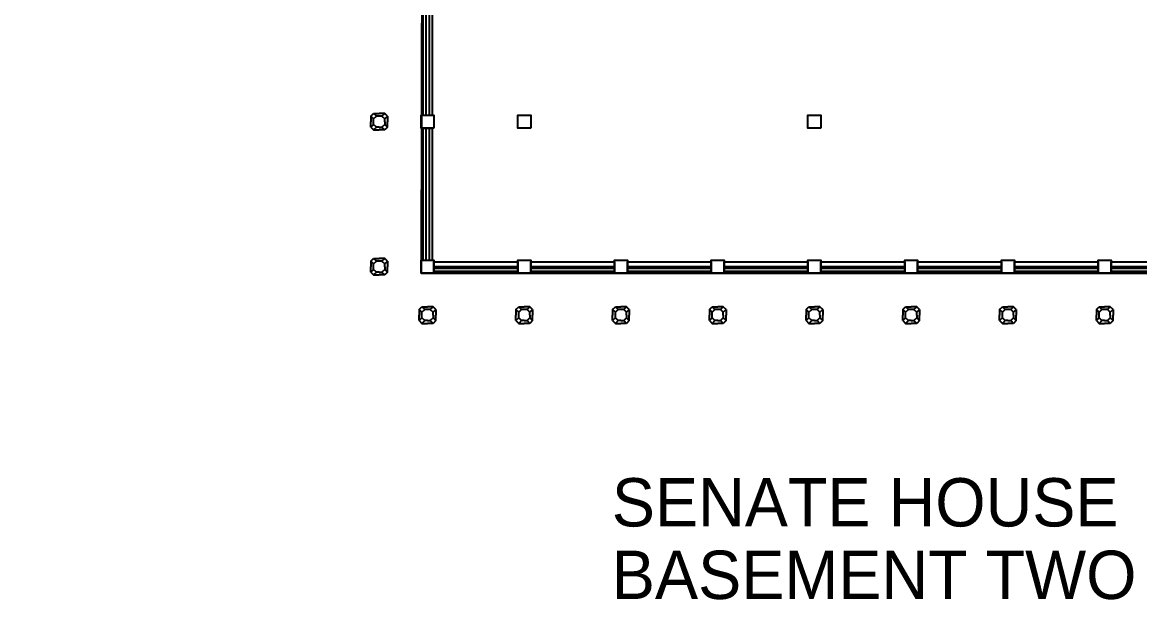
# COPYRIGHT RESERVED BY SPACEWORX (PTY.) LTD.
# Model space of a CAD drawing. Header units: millimetres. Extents: x -12337 to 132498, y -9485 to 82319.
# Drawn here: x -12337 to 22313, y -9165 to 8752 of the extents above; entities that cross this region are included whole.
import ezdxf

# ---------------------------------------------------------------- set-up
doc = ezdxf.new("R2010")
doc.units = ezdxf.units.MM
for name, color, linetype in [('Basement 2 - Spaces and Zones', 7, 'Continuous'), ('Basement 2 - Structural Members', 7, 'Continuous'), ('Title Sheet', 1, 'Continuous')]:
    doc.layers.add(name, color=color, linetype=linetype)
doc.styles.add('Text_Style_1', font='Freehand')

msp = doc.modelspace()

# ---------------------------------------------------------------- linework, layer by layer
at = {"layer": 'Basement 2 - Spaces and Zones', "color": 1, "linetype": 'Continuous'}
msp.add_lwpolyline([(70628, 76519), (-1322, 76519), (-1322, 76519), (-1322, 36869), (-10522, 36869), (-10522, 35169), (-12337, 35169), (-11846, 26867), (81, 26872), (28, 969), (24428, 969), (24428, 2469), (72028, 2469)], dxfattribs=at)
at = {"layer": 'Basement 2 - Structural Members', "color": 4, "linetype": 'Continuous'}
for p, q in [((81, 25720), (81, 5869)), ((181, 25720), (181, 5869)), ((275, 25720), (275, 5869)), ((375, 25720), (375, 5869)), ((-1530, 5841), (-1444, 5928)), ((-1358, 5841), (-1444, 5928)), ((-1444, 5928), (-1272, 5928)), ((-1100, 5928), (-1272, 5928)), ((-1186, 5841), (-1100, 5928)), ((-1013, 5841), (-1100, 5928)), ((-1444, 5755), (-1530, 5841)), ((-1530, 5841), (-1530, 5669)), ((-1530, 5497), (-1530, 5669)), ((-1444, 5583), (-1530, 5497)), ((-1444, 5755), (-1358, 5841)), ((-1444, 5669), (-1444, 5755)), ((-1444, 5583), (-1444, 5669)), ((-1358, 5497), (-1444, 5583)), ((-1272, 5841), (-1358, 5841)), ((-1186, 5841), (-1272, 5841)), ((-1186, 5841), (-1100, 5755)), ((-1100, 5583), (-1186, 5497)), ((-1100, 5755), (-1013, 5841)), ((-1100, 5669), (-1100, 5755)), ((-1100, 5669), (-1100, 5583)), ((-1100, 5583), (-1013, 5497)), ((-1013, 5841), (-1013, 5669)), ((-1013, 5497), (-1013, 5669)), ((81, 5869), (375, 5869)), ((-1530, 5497), (-1444, 5411)), ((-1358, 5497), (-1444, 5411)), ((-1444, 5411), (-1272, 5411)), ((-1272, 5497), (-1358, 5497)), ((-1272, 5497), (-1186, 5497)), ((-1100, 5411), (-1272, 5411)), ((-1186, 5497), (-1100, 5411)), ((-1013, 5497), (-1100, 5411)), ((80, 5469), (376, 5469)), ((80, 5469), (80, 1369)), ((180, 5469), (180, 1369)), ((276, 5469), (276, 1369)), ((376, 5469), (376, 1369)), ((-1530, 1341), (-1444, 1428)), ((-1358, 1341), (-1444, 1428)), ((-1444, 1428), (-1272, 1428)), ((-1100, 1428), (-1272, 1428)), ((-1186, 1341), (-1100, 1428)), ((-1013, 1341), (-1100, 1428)), ((-1444, 1255), (-1530, 1341)), ((-1530, 1341), (-1530, 1169)), ((-1530, 997), (-1530, 1169)), ((-1444, 1083), (-1530, 997)), ((-1444, 1255), (-1358, 1341)), ((-1444, 1169), (-1444, 1255)), ((-1444, 1083), (-1444, 1169)), ((-1358, 997), (-1444, 1083)), ((-1272, 1341), (-1358, 1341)), ((-1186, 1341), (-1272, 1341)), ((-1186, 1341), (-1100, 1255)), ((-1100, 1083), (-1186, 997)), ((-1100, 1255), (-1013, 1341)), ((-1100, 1169), (-1100, 1255)), ((-1100, 1169), (-1100, 1083)), ((-1100, 1083), (-1013, 997)), ((-1013, 1341), (-1013, 1169)), ((-1013, 997), (-1013, 1169)), ((80, 1369), (376, 1369)), ((3028, 1169), (428, 1169)), ((428, 1119), (3028, 1119)), ((6028, 1169), (3428, 1169)), ((3428, 1119), (6028, 1119)), ((9028, 1169), (6428, 1169)), ((6428, 1119), (9028, 1119)), ((12028, 1169), (9428, 1169)), ((9428, 1119), (12028, 1119)), ((15028, 1169), (12428, 1169)), ((12428, 1119), (15028, 1119)), ((18028, 1169), (15428, 1169)), ((15428, 1119), (18028, 1119)), ((21028, 1169), (18428, 1169)), ((18428, 1119), (21028, 1119)), ((24028, 1169), (21428, 1169)), ((21428, 1119), (24028, 1119)), ((-1530, 997), (-1444, 911)), ((-1358, 997), (-1444, 911)), ((-1444, 911), (-1272, 911)), ((-1272, 997), (-1358, 997)), ((-1272, 997), (-1186, 997)), ((-1100, 911), (-1272, 911)), ((-1186, 997), (-1100, 911)), ((-1013, 997), (-1100, 911)), ((3028, 1019), (428, 1019)), ((6028, 1019), (3428, 1019)), ((9028, 1019), (6428, 1019)), ((12028, 1019), (9428, 1019)), ((15028, 1019), (12428, 1019)), ((18028, 1019), (15428, 1019)), ((21028, 1019), (18428, 1019)), ((24028, 1019), (21428, 1019)), ((-30, -159), (56, -72)), ((56, -245), (-30, -159)), ((-30, -159), (-30, -331)), ((-30, -503), (-30, -331)), ((142, -159), (56, -72)), ((56, -72), (228, -72)), ((56, -245), (142, -159)), ((56, -331), (56, -245)), ((56, -417), (56, -331)), ((228, -159), (142, -159)), ((400, -72), (228, -72)), ((314, -159), (228, -159)), ((314, -159), (400, -72)), ((314, -159), (400, -245)), ((487, -159), (400, -72)), ((400, -245), (487, -159)), ((400, -331), (400, -245)), ((400, -331), (400, -417)), ((487, -159), (487, -331)), ((487, -503), (487, -331)), ((2970, -159), (3056, -72)), ((3056, -245), (2970, -159)), ((2970, -159), (2970, -331)), ((2970, -503), (2970, -331)), ((3142, -159), (3056, -72)), ((3056, -72), (3228, -72)), ((3056, -245), (3142, -159)), ((3056, -331), (3056, -245)), ((3056, -417), (3056, -331)), ((3228, -159), (3142, -159)), ((3400, -72), (3228, -72)), ((3314, -159), (3228, -159)), ((3314, -159), (3400, -72)), ((3314, -159), (3400, -245)), ((3487, -159), (3400, -72)), ((3400, -245), (3487, -159)), ((3400, -331), (3400, -245)), ((3400, -331), (3400, -417)), ((3487, -159), (3487, -331)), ((3487, -503), (3487, -331)), ((5970, -159), (6056, -72)), ((6056, -245), (5970, -159)), ((5970, -159), (5970, -331)), ((5970, -503), (5970, -331)), ((6142, -159), (6056, -72)), ((6056, -72), (6228, -72)), ((6056, -245), (6142, -159)), ((6056, -331), (6056, -245)), ((6056, -417), (6056, -331)), ((6228, -159), (6142, -159)), ((6400, -72), (6228, -72)), ((6314, -159), (6228, -159)), ((6314, -159), (6400, -72)), ((6314, -159), (6400, -245)), ((6487, -159), (6400, -72)), ((6400, -245), (6487, -159)), ((6400, -331), (6400, -245)), ((6400, -331), (6400, -417)), ((6487, -159), (6487, -331)), ((6487, -503), (6487, -331)), ((8970, -159), (9056, -72)), ((9056, -245), (8970, -159)), ((8970, -159), (8970, -331)), ((8970, -503), (8970, -331)), ((9142, -159), (9056, -72)), ((9056, -72), (9228, -72)), ((9056, -245), (9142, -159)), ((9056, -331), (9056, -245)), ((9056, -417), (9056, -331)), ((9228, -159), (9142, -159)), ((9400, -72), (9228, -72)), ((9314, -159), (9228, -159)), ((9314, -159), (9400, -72)), ((9314, -159), (9400, -245)), ((9487, -159), (9400, -72)), ((9400, -245), (9487, -159)), ((9400, -331), (9400, -245)), ((9400, -331), (9400, -417)), ((9487, -159), (9487, -331)), ((9487, -503), (9487, -331)), ((11970, -159), (12056, -72)), ((12056, -245), (11970, -159)), ((11970, -159), (11970, -331)), ((11970, -503), (11970, -331)), ((12142, -159), (12056, -72)), ((12056, -72), (12228, -72)), ((12056, -245), (12142, -159)), ((12056, -331), (12056, -245)), ((12056, -417), (12056, -331)), ((12228, -159), (12142, -159)), ((12400, -72), (12228, -72)), ((12314, -159), (12228, -159)), ((12314, -159), (12400, -72)), ((12314, -159), (12400, -245)), ((12487, -159), (12400, -72)), ((12400, -245), (12487, -159)), ((12400, -331), (12400, -245)), ((12400, -331), (12400, -417)), ((12487, -159), (12487, -331)), ((12487, -503), (12487, -331)), ((14970, -159), (15056, -72)), ((15056, -245), (14970, -159)), ((14970, -159), (14970, -331)), ((14970, -503), (14970, -331)), ((15142, -159), (15056, -72)), ((15056, -72), (15228, -72)), ((15056, -245), (15142, -159)), ((15056, -331), (15056, -245)), ((15056, -417), (15056, -331)), ((15228, -159), (15142, -159)), ((15400, -72), (15228, -72)), ((15314, -159), (15228, -159)), ((15314, -159), (15400, -72)), ((15314, -159), (15400, -245)), ((15487, -159), (15400, -72)), ((15400, -245), (15487, -159)), ((15400, -331), (15400, -245)), ((15400, -331), (15400, -417)), ((15487, -159), (15487, -331)), ((15487, -503), (15487, -331)), ((17970, -159), (18056, -72)), ((18056, -245), (17970, -159)), ((17970, -159), (17970, -331)), ((17970, -503), (17970, -331)), ((18142, -159), (18056, -72)), ((18056, -72), (18228, -72)), ((18056, -245), (18142, -159)), ((18056, -331), (18056, -245)), ((18056, -417), (18056, -331)), ((18228, -159), (18142, -159)), ((18400, -72), (18228, -72)), ((18314, -159), (18228, -159)), ((18314, -159), (18400, -72)), ((18314, -159), (18400, -245)), ((18487, -159), (18400, -72)), ((18400, -245), (18487, -159)), ((18400, -331), (18400, -245)), ((18400, -331), (18400, -417)), ((18487, -159), (18487, -331)), ((18487, -503), (18487, -331)), ((20970, -159), (21056, -72)), ((21056, -245), (20970, -159)), ((20970, -159), (20970, -331)), ((20970, -503), (20970, -331)), ((21142, -159), (21056, -72)), ((21056, -72), (21228, -72)), ((21056, -245), (21142, -159)), ((21056, -331), (21056, -245)), ((21056, -417), (21056, -331)), ((21228, -159), (21142, -159)), ((21400, -72), (21228, -72)), ((21314, -159), (21228, -159)), ((21314, -159), (21400, -72)), ((21314, -159), (21400, -245)), ((21487, -159), (21400, -72)), ((21400, -245), (21487, -159)), ((21400, -331), (21400, -245)), ((21400, -331), (21400, -417)), ((21487, -159), (21487, -331)), ((21487, -503), (21487, -331)), ((56, -417), (-30, -503)), ((-30, -503), (56, -589)), ((142, -503), (56, -417)), ((142, -503), (56, -589)), ((56, -589), (228, -589)), ((228, -503), (142, -503)), ((228, -503), (314, -503)), ((400, -589), (228, -589)), ((400, -417), (314, -503)), ((314, -503), (400, -589)), ((400, -417), (487, -503)), ((487, -503), (400, -589)), ((3056, -417), (2970, -503)), ((2970, -503), (3056, -589)), ((3142, -503), (3056, -417)), ((3142, -503), (3056, -589)), ((3056, -589), (3228, -589)), ((3228, -503), (3142, -503)), ((3228, -503), (3314, -503)), ((3400, -589), (3228, -589)), ((3400, -417), (3314, -503)), ((3314, -503), (3400, -589)), ((3400, -417), (3487, -503)), ((3487, -503), (3400, -589)), ((6056, -417), (5970, -503)), ((5970, -503), (6056, -589)), ((6142, -503), (6056, -417)), ((6142, -503), (6056, -589)), ((6056, -589), (6228, -589)), ((6228, -503), (6142, -503)), ((6228, -503), (6314, -503)), ((6400, -589), (6228, -589)), ((6400, -417), (6314, -503)), ((6314, -503), (6400, -589)), ((6400, -417), (6487, -503)), ((6487, -503), (6400, -589)), ((9056, -417), (8970, -503)), ((8970, -503), (9056, -589)), ((9142, -503), (9056, -417)), ((9142, -503), (9056, -589)), ((9056, -589), (9228, -589)), ((9228, -503), (9142, -503)), ((9228, -503), (9314, -503)), ((9400, -589), (9228, -589)), ((9400, -417), (9314, -503)), ((9314, -503), (9400, -589)), ((9400, -417), (9487, -503)), ((9487, -503), (9400, -589)), ((12056, -417), (11970, -503)), ((11970, -503), (12056, -589)), ((12142, -503), (12056, -417)), ((12142, -503), (12056, -589)), ((12056, -589), (12228, -589)), ((12228, -503), (12142, -503)), ((12228, -503), (12314, -503)), ((12400, -589), (12228, -589)), ((12400, -417), (12314, -503)), ((12314, -503), (12400, -589)), ((12400, -417), (12487, -503)), ((12487, -503), (12400, -589)), ((15056, -417), (14970, -503)), ((14970, -503), (15056, -589)), ((15142, -503), (15056, -417)), ((15142, -503), (15056, -589)), ((15056, -589), (15228, -589)), ((15228, -503), (15142, -503)), ((15228, -503), (15314, -503)), ((15400, -589), (15228, -589)), ((15400, -417), (15314, -503)), ((15314, -503), (15400, -589)), ((15400, -417), (15487, -503)), ((15487, -503), (15400, -589)), ((18056, -417), (17970, -503)), ((17970, -503), (18056, -589)), ((18142, -503), (18056, -417)), ((18142, -503), (18056, -589)), ((18056, -589), (18228, -589)), ((18228, -503), (18142, -503)), ((18228, -503), (18314, -503)), ((18400, -589), (18228, -589)), ((18400, -417), (18314, -503)), ((18314, -503), (18400, -589)), ((18400, -417), (18487, -503)), ((18487, -503), (18400, -589)), ((21056, -417), (20970, -503)), ((20970, -503), (21056, -589)), ((21142, -503), (21056, -417)), ((21142, -503), (21056, -589)), ((21056, -589), (21228, -589)), ((21228, -503), (21142, -503)), ((21228, -503), (21314, -503)), ((21400, -589), (21228, -589)), ((21400, -417), (21314, -503)), ((21314, -503), (21400, -589)), ((21400, -417), (21487, -503)), ((21487, -503), (21400, -589))]:
    msp.add_line(p, q, dxfattribs=at)
for points in [[(428, 5469), (28, 5469), (28, 5869), (428, 5869), (428, 5469)], [(3428, 5469), (3028, 5469), (3028, 5869), (3428, 5869), (3428, 5469)], [(12428, 5469), (12028, 5469), (12028, 5869), (12428, 5869), (12428, 5469)], [(428, 969), (28, 969), (28, 1369), (428, 1369), (428, 969)], [(3028, 969), (428, 969), (428, 1319), (3028, 1319), (3028, 969)], [(3428, 969), (3028, 969), (3028, 1369), (3428, 1369), (3428, 969)], [(6028, 969), (3428, 969), (3428, 1319), (6028, 1319), (6028, 969)], [(6428, 969), (6028, 969), (6028, 1369), (6428, 1369), (6428, 969)], [(9028, 969), (6428, 969), (6428, 1319), (9028, 1319), (9028, 969)], [(9428, 969), (9028, 969), (9028, 1369), (9428, 1369), (9428, 969)], [(12028, 969), (9428, 969), (9428, 1319), (12028, 1319), (12028, 969)], [(12428, 969), (12028, 969), (12028, 1369), (12428, 1369), (12428, 969)], [(15028, 969), (12428, 969), (12428, 1319), (15028, 1319), (15028, 969)], [(15428, 969), (15028, 969), (15028, 1369), (15428, 1369), (15428, 969)], [(18028, 969), (15428, 969), (15428, 1319), (18028, 1319), (18028, 969)], [(18428, 969), (18028, 969), (18028, 1369), (18428, 1369), (18428, 969)], [(21028, 969), (18428, 969), (18428, 1319), (21028, 1319), (21028, 969)], [(21428, 969), (21028, 969), (21028, 1369), (21428, 1369), (21428, 969)], [(24028, 969), (21428, 969), (21428, 1319), (24028, 1319), (24028, 969)]]:
    msp.add_lwpolyline(points, dxfattribs=at)

# ---------------------------------------------------------------- texts
at = {"layer": 'Title Sheet', "color": 5, "linetype": 'Continuous', "lineweight": -3, "char_height": 1500, "attachment_point": 7, "style": 'Text_Style_1'}
for s, insert in [('SENATE HOUSE', (5944, -6915)), ('BASEMENT TWO', (5944, -9165))]:
    msp.add_mtext(s, dxfattribs=dict(at, insert=insert))

doc.saveas('drawing.dxf')
